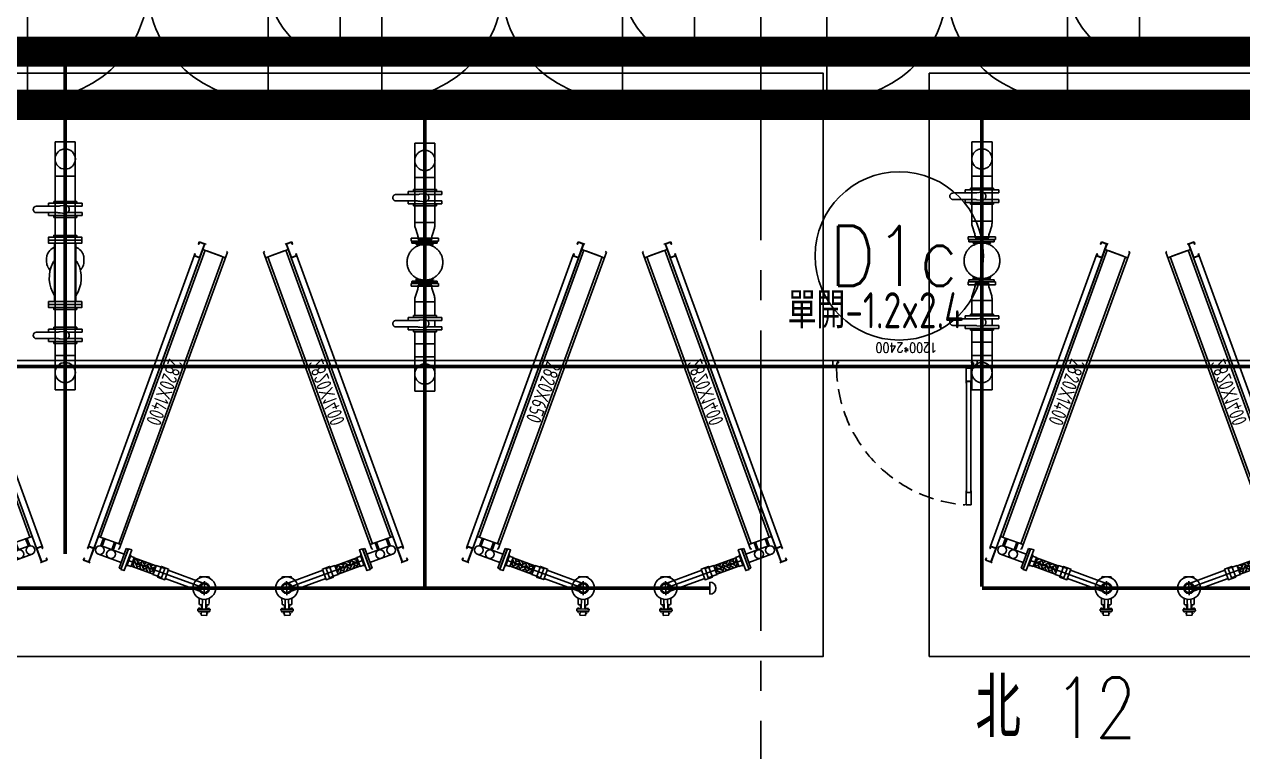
# Model space of a CAD drawing. Extents: x -18489 to 195597, y -1599 to 112111.
# Drawn here: x 13308 to 14321, y 8309 to 8915 of the extents above; entities that cross this region are included whole.
import ezdxf
from ezdxf.enums import TextEntityAlignment as Align

# ---------------------------------------------------------------- set-up
doc = ezdxf.new("R2010")
doc.units = 0
doc.header["$LTSCALE"] = 100
for name, pattern in [('188K-SM-03-F10-ARCH-PA-Y2257103$0$AP5A-SM-03-F20-ARCH-PA-Y2230801+Y2230803$0$ALL-PA-TXT-Y2221201$0$DASHED', [19.05, 12.7, -6.35]), ('188K-SM-07-F10-MECH-CR PIPE-Y2257103$0$XFM1Q20-200k$0$CENTER', [2, 1.25, -0.25, 0.25, -0.25]), ('X-S-FAB-L10$0$COL-CEN-LIN', [3.25, 2.5, -0.25, 0.25, -0.25])]:
    doc.linetypes.add(name, pattern=pattern)
for name, color, linetype in [('188K-SM-03-F10-ARCH-PA-Y2257103$0$K-0-Door-TXT', 53, 'Continuous'), ('188K-SM-03-F10-ARCH-PA-Y2257103$0$K-AREA', 53, 'Continuous'), ('188K-SM-03-F10-ARCH-PA-Y2257103$0$K-Door', 53, 'Continuous'), ('188K-SM-03-F10-ARCH-PA-Y2257103$0$K-P1S-4.2-單抗', 53, 'Continuous'), ('188K-SM-03-F10-ARCH-PA-Y2257103$0$K-TXT', 53, 'Continuous'), ('188K-SM-03-F10-ELEC-EQ-Y2257103$0$E-PANEL', 255, 'Continuous'), ('188K-SM-07-F10-MECH-CR PIPE-Y2257103$0$00_AC_CHS_12℃', 4, 'Continuous'), ('188K-SM-07-F10-MECH-CR PIPE-Y2257103$0$00_AC_CHS_20℃', 3, 'Continuous'), ('188K-SM-07-F10-MECH-CR PIPE-Y2257103$0$00_DCC', 7, 'Continuous'), ('188K-SM-07-F10-MECH-CR PIPE-Y2257103$0$00_閥站分組', 1, 'Continuous'), ('188K-SM-07-F10-MECH-CR PIPE-Y2257103$0$XFM1Q20-200k$0$U-PCW-V', 2, 'Continuous'), ('X-S-FAB-L10$0$0-DIM-TXT', 8, 'Continuous'), ('X-S-FAB-L10$0$BLOCK', 8, 'Continuous'), ('X-S-FAB-L10$0$CCL', 8, 'X-S-FAB-L10$0$COL-CEN-LIN')]:
    doc.layers.add(name, color=color, linetype=linetype)
doc.styles.add('188K-SM-03-F10-ARCH-PA-Y2257103$0$AA-TXT', font='isocp.shx', dxfattribs={"width": 0.8, "bigfont": 'chineset.shx'})
doc.styles.add('188K-SM-03-F10-ARCH-PA-Y2257103$0$AP5A-SM-03-F20-ARCH-PA-Y2230801+Y2230803$0$ALL-PA-TXT-Y2221201$0$Standard', font='txt.shx', dxfattribs={"bigfont": 'chineset.shx'})
doc.styles.add('188K-SM-03-F10-ARCH-PA-Y2257103$0$Standard', font='txt.shx', dxfattribs={"bigfont": 'chineset.shx'})
doc.styles.add('188K-SM-03-F10-ELEC-EQ-Y2257103$0$X-F-L25-E-PDP-EQ-200K$0$AA-TXT', font='isocp.shx', dxfattribs={"bigfont": 'chineset.shx'})
doc.styles.add('188K-SM-07-F10-MECH-CR PIPE-Y2257103$0$XFM1Q20-200k$0$12P7-XCM2P10$0$AA-TXT', font='simplex.shx', dxfattribs={"bigfont": 'china.shx'})
doc.styles.add('188K-SM-07-F10-MECH-CR PIPE-Y2257103$0$XFM1Q20-200k$0$aa-txt', font='isocp.shx', dxfattribs={"bigfont": 'chineset.shx'})
doc.styles.add('X-S-FAB-L10$0$CHINA', font='simplex.shx', dxfattribs={"width": 0.75, "bigfont": 'chineset.shx'})
doc.styles.add('X-S-FAB-L10$0$Standard', font='', dxfattribs={"width": 0.8})
doc.styles.add('X-S-FAB-L10$0$TG_NOTE_TEXT', font='simplex.shx', dxfattribs={"width": 0.75, "bigfont": 'chineset.shx'})
doc.styles.get('X-S-FAB-L10$0$Standard').set_extended_font_data('Microsoft JhengHei')

# ---------------------------------------------------------------- blocks, each defined once
blk = doc.blocks.new('X-S-FAB-L10$0$FAB2-L05')
at = {"layer": 'X-S-FAB-L10$0$CCL'}
blk.add_line((-12240, 11005), (-12240, 0), dxfattribs=at)
blk = doc.blocks.new('X-S-FAB-L10')
at = {"layer": 'X-S-FAB-L10$0$BLOCK'}
blk.add_blockref('X-S-FAB-L10$0$FAB2-L05', (26160, -720), dxfattribs=at)
at = {"style": 'X-S-FAB-L10$0$TG_NOTE_TEXT', "width": 0.5, "flags": 1}
for p in [(7463.301, 9020), (18268.251, 8649), (11197.77, 4800.167), (16485.801, 4800.167), (25420.27, 2635), (13360, 320.001, 0), (7463.301, -33.333)]:
    blk.add_attdef('WH', text='', height=20, dxfattribs=at).set_placement(p, align=Align.BOTTOM_LEFT)
at = {"width": 0.5}
for style, p in [('X-S-FAB-L10$0$TG_NOTE_TEXT', (7585, 9020)), ('X-S-FAB-L10$0$TG_NOTE_TEXT', (18389.95, 8649)), ('X-S-FAB-L10$0$TG_NOTE_TEXT', (11117.5, 4813.5)), ('X-S-FAB-L10$0$TG_NOTE_TEXT', (16607.5, 4813.5)), ('X-S-FAB-L10$0$TG_NOTE_TEXT', (25350, 2635)), ('X-S-FAB-L10$0$Standard', (13129.375, 325.001, 0)), ('X-S-FAB-L10$0$TG_NOTE_TEXT', (7585, -20))]:
    blk.add_attdef('DESC', text='', height=10, dxfattribs=dict(at, style=style)).set_placement(p, align=Align.BOTTOM_LEFT)
for tag, style, p in [('TYPE', 'X-S-FAB-L10$0$TG_NOTE_TEXT', (7619.286, 9020)), ('NO', 'X-S-FAB-L10$0$TG_NOTE_TEXT', (7650.095, 9020)), ('TYPE', 'X-S-FAB-L10$0$TG_NOTE_TEXT', (18424.236, 8649)), ('NO', 'X-S-FAB-L10$0$TG_NOTE_TEXT', (18455.045, 8649)), ('NO', 'X-S-FAB-L10$0$TG_NOTE_TEXT', (11088.595, 4813.5)), ('TYPE', 'X-S-FAB-L10$0$TG_NOTE_TEXT', (11151.786, 4813.5)), ('TYPE', 'X-S-FAB-L10$0$TG_NOTE_TEXT', (16641.786, 4813.5)), ('NO', 'X-S-FAB-L10$0$TG_NOTE_TEXT', (16672.595, 4813.5)), ('NO', 'X-S-FAB-L10$0$TG_NOTE_TEXT', (25313, 2635)), ('TYPE', 'X-S-FAB-L10$0$TG_NOTE_TEXT', (25350, 2635)), ('NO', 'X-S-FAB-L10$0$Standard', (13100, 320.001, 0)), ('TYPE', 'X-S-FAB-L10$0$Standard', (13129.375, 320.001, 0)), ('TYPE', 'X-S-FAB-L10$0$TG_NOTE_TEXT', (7619.286, -20)), ('NO', 'X-S-FAB-L10$0$TG_NOTE_TEXT', (7650.095, -20))]:
    blk.add_attdef(tag, text='', height=10, dxfattribs=dict(at, style=style)).set_placement(p, align=Align.BOTTOM_RIGHT)
for rotation, style, p in [(180, 'X-S-FAB-L10$0$Standard', (317.625, 7480)), (180, 'X-S-FAB-L10$0$Standard', (1217.625, 7480)), (90, 'X-S-FAB-L10$0$TG_NOTE_TEXT', (24310, 3647.5)), (270, 'X-S-FAB-L10$0$TG_NOTE_TEXT', (17080, 1605))]:
    blk.add_attdef('DESC', text='', height=10, rotation=rotation, dxfattribs=dict(at, style=style)).set_placement(p, align=Align.BOTTOM_LEFT)
for tag, rotation, style, p in [('TYPE', 180, 'X-S-FAB-L10$0$Standard', (317.625, 7480)), ('NO', 180, 'X-S-FAB-L10$0$Standard', (347, 7480)), ('TYPE', 180, 'X-S-FAB-L10$0$Standard', (1217.625, 7480)), ('NO', 180, 'X-S-FAB-L10$0$Standard', (1247, 7480)), ('TYPE', 90, 'X-S-FAB-L10$0$TG_NOTE_TEXT', (24310, 3647.5)), ('NO', 90, 'X-S-FAB-L10$0$TG_NOTE_TEXT', (24310, 3610.5)), ('TYPE', 270, 'X-S-FAB-L10$0$TG_NOTE_TEXT', (17080, 1605)), ('NO', 270, 'X-S-FAB-L10$0$TG_NOTE_TEXT', (17080, 1573))]:
    blk.add_attdef(tag, text='', height=10, rotation=rotation, dxfattribs=dict(at, style=style)).set_placement(p, align=Align.BOTTOM_RIGHT)
at = {"style": 'X-S-FAB-L10$0$TG_NOTE_TEXT', "width": 0.5, "flags": 1}
for rotation, p in [(180, (43, 7480)), (180, (943, 7480)), (90, (24310, 3717.77)), (270, (17080, 1711.699))]:
    blk.add_attdef('WH', text='', height=20, rotation=rotation, dxfattribs=at).set_placement(p, align=Align.BOTTOM_LEFT)
at = {"layer": 'X-S-FAB-L10$0$0-DIM-TXT', "style": 'X-S-FAB-L10$0$CHINA', "width": 0.75}
for p in [(667.414, 7855.1, -2689.4), (22627.353, 6728.814), (25644.722, 6728.814), (24778.787, 5569.051), (1118.252, 4980), (417.801, 4594.623), (23874.84, 4355), (22927.43, 4330.122), (23749.869, 3901.367), (417.801, 3765.236), (1118.252, 3730), (417.801, 3115.79), (536.882, 2227.832), (16908.994, 1782.652), (888.445, 880.466), (16977.43, 750), (18878.841, 750), (25641.221, 553.233), (21364.03, 526.894)]:
    blk.add_attdef('HIG', text='', height=80, dxfattribs=at).set_placement(p, align=Align.MIDDLE_LEFT)
blk = doc.blocks.new('188K-SM-03-F10-ELEC-EQ-Y2257103$0$E-SWB')
at = {"color": 140}
for p, q in [((60, 90), (60, 180)), ((260, 90), (260, 180)), ((0, 90), (0, 150)), ((60, 85), (0, 85)), ((260, 85), (60, 85))]:
    blk.add_line(p, q, dxfattribs=at)
for points in [[(60, 90), (0, 90), (0, 0), (60, 0)], [(260, 90), (60, 90), (60, 0), (260, 0)]]:
    blk.add_lwpolyline(points, close=True, dxfattribs=at)
for centre, radius, start, end in [((66.7, 86.9), 93.4, 1.9321, 94.0935), ((253.3, 86.9), 93.4, 85.9065, 178.0679), ((-9.6, 80.4), 70.3, 7.8575, 82.1425)]:
    blk.add_arc(centre, radius, start, end, dxfattribs=at)
at = {"color": 140, "style": '188K-SM-03-F10-ELEC-EQ-Y2257103$0$X-F-L25-E-PDP-EQ-200K$0$AA-TXT', "width": 0.8}
blk.add_text('SWB', height=25, dxfattribs=at).set_placement((157.4, 45.4), align=Align.MIDDLE_CENTER)
blk = doc.blocks.new('188K-SM-03-F10-ELEC-EQ-Y2257103')
at = {"layer": '188K-SM-03-F10-ELEC-EQ-Y2257103$0$E-PANEL', "rotation": 180}
for p in [(13570.3, 9033), (13865, 9033), (14235, 9033)]:
    blk.add_blockref('188K-SM-03-F10-ELEC-EQ-Y2257103$0$E-SWB', p, dxfattribs=at)
blk = doc.blocks.new('188K-SM-07-F10-MECH-CR PIPE-Y2257103$0$XFM1P20-200k$0$005')
at = {"layer": '188K-SM-07-F10-MECH-CR PIPE-Y2257103$0$00_DCC'}
h = blk.add_hatch(dxfattribs=at)
h.set_pattern_fill('AR-HBONE', color=60, scale=0.430893, angle=360, style=0)
h.set_pattern_definition([(135, (-2258.2576, -4619.8331), (-8e-16, 2.4374981), [5.1707143, -1.7235714]), (45, (-2259.4764, -4618.6144), (-8e-16, 2.4374981), [5.1707143, -1.7235714])])
h.paths.add_polyline_path([(21.88125, -3.01625), (21.88125, 3.01625), (5.88125, 3.01625), (5.88125, -3.01625)])
edge = h.paths.add_edge_path(flags=17)
edge.add_line((21.88125, 3.01625), (21.88125, -3.01625))
at = {"layer": '188K-SM-07-F10-MECH-CR PIPE-Y2257103$0$00_DCC', "color": 60}
for p, q in [((5.88125, 3.31625), (3, 3.31625)), ((5.88125, 3.31625), (5.88125, -3.31625)), ((21.88125, 3.01625), (5.88125, 3.01625)), ((5.88125, 3.01625), (5.88125, -3.01625)), ((21.88125, 3.31625), (24.7625, 3.31625)), ((21.88125, 3.31625), (21.88125, -3.31625)), ((21.88125, 3.01625), (21.88125, -3.01625)), ((21.88125, -3.01625), (21.88125, 3.01625)), ((28.2625, 3.31625), (24.7625, 3.31625)), ((28.2625, 3.31625), (28.2625, -3.31625)), ((5.88125, -3.31625), (3, -3.31625)), ((21.88125, -3.01625), (5.88125, -3.01625)), ((21.88125, -3.31625), (28.2625, -3.31625)), ((28.2625, -3.31625), (25.38125, -3.31625))]:
    blk.add_line(p, q, dxfattribs=at)
for points in [[(0, -7.6), (0, 7.6), (2.38125, 7.6), (2.38125, -7.6), (0, -7.6)], [(2.38125, 3.8975), (3, 3.8975), (3, -3.8975), (2.38125, -3.8975)]]:
    blk.add_lwpolyline(points, dxfattribs=at)
blk = doc.blocks.new('188K-SM-07-F10-MECH-CR PIPE-Y2257103$0$DCC_配管')
at = {"layer": '188K-SM-07-F10-MECH-CR PIPE-Y2257103$0$00_DCC', "color": 60}
for p, q in [((-64.6, 32.3, 0), (-64.6, 32.3, 0)), ((-63.2, 32.5, 0), (-58.3, 28.6, 0)), ((-71.2, 26.7, 0), (-62.1, 19.5, 0)), ((-63, 27.7, 0), (-70.3, 18.5, 0)), ((-66.7, 23.1, 0), (-3.2, 1.1)), ((-34, 15.7), (-65.5, 26.6, 0)), ((-58.2, 27.2, 0), (-58.2, 27.2, 0)), ((-82.4, 11.2, 0), (-81.4, 12.6, 0)), ((-74.5, 5, 0), (-82.4, 11.2, 0)), ((-82.4, 10.5, 0), (-82.1, 10.8, 0)), ((-81.7, 9.8, 0), (-82.3, 10.3, 0)), ((-82.1, 10.3, 0), (-81.9, 10.7, 0)), ((-81.7, 10, 0), (-81.4, 10.3, 0)), ((-81.5, 9.8, 0), (-81.2, 10.1, 0)), ((-81.4, 12.6, 0), (-73.5, 6.3, 0)), ((-80.7, 12.7, 0), (-80.9, 12.4, 0)), ((-80.4, 12.5, 0), (-80.7, 12.2, 0)), ((-79.8, 12.1, 0), (-80.5, 12.7, 0)), ((-80, 12.1, 0), (-80.2, 11.8, 0)), ((-79.8, 12, 0), (-80, 11.7, 0)), ((-77, 13.5, 0), (-79.1, 10.8, 0)), ((-73.6, 16.7, 0), (-78, 11.1, 0)), ((-77.8, 15.6, 0), (-75.1, 19, 0)), ((-77.7, 14.1, 0), (-77.2, 13.8, 0)), ((-73.6, 10.8, 0), (-75.7, 8.2, 0)), ((-71.3, 14.9, 0), (-75.6, 9.3, 0)), ((-72.8, 10.3, 0), (-73.3, 10.7, 0)), ((-71.4, 10.5, 0), (-68.7, 13.9, 0)), ((-36.4, 8.8), (-67.7, 19.6, 0)), ((-80.7, 9.1, 0), (-82.5, 6.8, 0)), ((-78.8, 3.9, 0), (-82.5, 6.8, 0)), ((-82.2, 8.1, 0), (-81.9, 8.5, 0)), ((-81.8, 7.8, 0), (-82.2, 8.1, 0)), ((-81.5, 8.2, 0), (-81.9, 8.5, 0)), ((-77, 6.2, 0), (-80.7, 9.1, 0)), ((-79.4, 8.8, 0), (-79.7, 8.3, 0)), ((-77, 6.2, 0), (-78.8, 3.9, 0)), ((-78.1, 4.8, 0), (-77.6, 4.5, 0)), ((-77.6, 7.4, 0), (-78, 7, 0)), ((-77.8, 5.2, 0), (-77.3, 4.9, 0)), ((-77.6, 4.5, 0), (-77.3, 4.9, 0)), ((-76.1, 5.6, 0), (-75.9, 5.9, 0)), ((-76.1, 5.4, 0), (-75.4, 4.9, 0)), ((-75.9, 5.4, 0), (-75.7, 5.7, 0)), ((-75.5, 5.1, 0), (-75.2, 5.4, 0)), ((-75.3, 4.9, 0), (-75, 5.2, 0)), ((-74.4, 7.8, 0), (-74.7, 7.4, 0)), ((-74.2, 7.6, 0), (-74.5, 7.3, 0)), ((-74.5, 5, 0), (-73.5, 6.3, 0)), ((-74.2, 7.8, 0), (-73.6, 7.2, 0)), ((-73.8, 7.2, 0), (-74, 6.9, 0)), ((-73.5, 7.1, 0), (-73.8, 6.7, 0)), ((1.2, 3.4), (-1.2, -3.4))]:
    blk.add_line(p, q, dxfattribs=at)
at = {"layer": '188K-SM-07-F10-MECH-CR PIPE-Y2257103$0$00_DCC', "color": 60, "elevation": 0}
for points in [[(-27.6, 14.6), (-33.6, 16.7), (-36.7, 7.8), (-30.7, 5.7)], [(-28.3, 14.8), (-27.6, 14.6), (-30.7, 5.7), (-31.4, 5.9)]]:
    blk.add_lwpolyline(points, dxfattribs=at)
at = {"layer": '188K-SM-07-F10-MECH-CR PIPE-Y2257103$0$00_DCC', "color": 60}
for centre, radius in [((-66.6, 23.1, 0), 9.44), ((-66.6, 23.1, 0), 4.44), ((-66.7, 23.1, 0), 3.65)]:
    blk.add_circle(centre, radius, dxfattribs=at)
for centre, radius, start, end in [((-63.8, 31.7, 0), 1, 51.7097, 141.7097), ((-65.3, 24.9, 0), 2.22, 232.789, 50.6303), ((-58.9, 27.9, 0), 1, 321.7097, 51.7097), ((-82.2, 10.4, 0), 0.143, 154.39, 309.0293), ((-82.2, 10.9, 0), 0.143, 334.39, 51.7097), ((-82, 10.7, 0), 0.143, 334.39, 129.0293), ((-81.7, 10.4, 0), 0.406, 188.1068, 275.3125), ((-81.8, 10.3, 0), 0.406, 8.1068, 95.3125), ((-81.4, 10.2, 0), 0.143, 334.39, 129.0293), ((-81.1, 10, 0), 0.143, 51.7097, 129.0293), ((-81, 12.5, 0), 0.143, 231.7097, 309.0293), ((-80.8, 12.3, 0), 0.143, 154.39, 309.0293), ((-80.6, 12.6, 0), 0.143, 334.39, 129.0293), ((-80.3, 12.2, 0), 0.406, 188.1068, 275.3125), ((-80.4, 12.1, 0), 0.406, 8.1068, 95.3125), ((-80.1, 11.8, 0), 0.143, 154.39, 309.0293), ((-79.9, 12, 0), 0.143, 334.39, 129.0293), ((-79.9, 11.6, 0), 0.143, 154.39, 231.7097), ((-78.8, 11.8, 0), 1, 231.7097, 321.7097), ((-77.1, 14.9, 0), 1, 141.7097, 231.7097), ((-77.8, 13, 0), 1, 321.7097, 51.7097), ((-73.9, 9.9, 0), 1, 51.7097, 141.7097), ((-72.2, 11.1, 0), 1, 231.7097, 321.7097), ((-81.6, 9.9, 0), 0.143, 154.39, 309.0293), ((-76, 5.5, 0), 0.143, 154.39, 309.0293), ((-76, 6, 0), 0.143, 334.39, 51.7097), ((-75.8, 5.8, 0), 0.143, 334.39, 129.0293), ((-75.5, 5.5, 0), 0.406, 188.1068, 275.3125), ((-74.8, 8.7, 0), 1, 141.7097, 231.7097), ((-75.6, 5.3, 0), 0.406, 8.1068, 95.3125), ((-75.3, 5, 0), 0.143, 154.39, 309.0293), ((-75.1, 5.3, 0), 0.143, 334.39, 129.0293), ((-74.9, 5.1, 0), 0.143, 51.7097, 129.0293), ((-74.8, 7.5, 0), 0.143, 231.7097, 309.0293), ((-74.6, 7.4, 0), 0.143, 154.39, 309.0293), ((-74.1, 7.3, 0), 0.406, 188.1068, 275.3125), ((-74.3, 7.6, 0), 0.143, 334.39, 129.0293), ((-74.2, 7.2, 0), 0.406, 8.1068, 95.3125), ((-73.9, 6.9, 0), 0.143, 154.39, 309.0293), ((-73.7, 7.1, 0), 0.143, 334.39, 129.0293), ((-73.7, 6.7, 0), 0.143, 154.39, 231.7097)]:
    blk.add_arc(centre, radius, start, end, dxfattribs=at)
at = {"layer": '188K-SM-07-F10-MECH-CR PIPE-Y2257103$0$00_DCC', "color": 60, "xscale": 1.210111893907765, "yscale": 1.210111893907765, "zscale": 1.210111893907765, "rotation": 160.8548292855056}
blk.add_blockref('188K-SM-07-F10-MECH-CR PIPE-Y2257103$0$XFM1P20-200k$0$005', (0, 0), dxfattribs=at)
blk = doc.blocks.new('188K-SM-07-F10-MECH-CR PIPE-Y2257103$0$DCC-2_2.82x1.4')
at = {"layer": '188K-SM-07-F10-MECH-CR PIPE-Y2257103$0$00_DCC', "color": 4}
for p, q in [((278, 32.1), (260.5, 32.1)), ((260.5, 30.3), (260.5, 32.1)), ((278, 30.3), (278, 32.1)), ((0, 25), (263, 25.1)), ((0, 24), (0, 25)), ((5, 25), (5, 5)), ((5, 25), (5, 5)), ((5, 23), (259, 23.1)), ((5, 8.6), (5, 21.4)), ((259, 25.1), (259, 5.1)), ((265.6, 20.6), (259, 20.6)), ((278, 30.3), (260.5, 30.3)), ((263, 25.1), (263, 24.1)), ((265.6, 10.2), (265.6, 30.3)), ((272.9, 10.2), (272.9, 30.3)), ((265.6, 19.4), (259, 19.4)), ((265.6, 10.8), (259, 10.8)), ((0, 6), (0, 5)), ((5, 7), (259, 7.1)), ((265.6, 9.6), (259, 9.6))]:
    blk.add_line(p, q, dxfattribs=at)
at = {"layer": '188K-SM-07-F10-MECH-CR PIPE-Y2257103$0$00_DCC', "color": 24}
for p, q in [((0, 5), (282, 5.1)), ((282, 5.1), (282, 6.1))]:
    blk.add_line(p, q, dxfattribs=at)
at = {"layer": '188K-SM-07-F10-MECH-CR PIPE-Y2257103$0$00_DCC'}
for p, q in [((0, 0), (0, 5)), ((0, 5), (12.5, 5)), ((2, 0), (0, 0)), ((12.2, 4.7), (0.3, 4.7)), ((0.3, 4.7), (0.3, 0.3)), ((0.3, 0.3), (2, 0.3)), ((2, 0.3), (2, 0)), ((10.5, 0), (10.5, 0.3)), ((10.5, 0.3), (12.2, 0.3)), ((12.5, 0), (10.5, 0)), ((12.2, 0.3), (12.2, 4.7)), ((12.5, 5), (12.5, 0)), ((12.5, 0), (12.5, 5)), ((269.5, 5.1), (269.5, 0.1)), ((269.5, 0.1), (269.5, 5.1)), ((269.5, 5.1), (282, 5.1)), ((271.5, 0.1), (269.5, 0.1)), ((281.7, 4.8), (269.8, 4.8)), ((269.8, 4.8), (269.8, 0.4)), ((269.8, 0.4), (271.5, 0.4)), ((271.5, 0.4), (271.5, 0.1)), ((280, 0.1), (280, 0.4)), ((280, 0.4), (281.7, 0.4)), ((282, 0.1), (280, 0.1)), ((281.7, 0.4), (281.7, 4.8)), ((282, 5.1), (282, 0.1))]:
    blk.add_line(p, q, dxfattribs=at)
at = {"layer": '188K-SM-07-F10-MECH-CR PIPE-Y2257103$0$00_DCC', "color": 3}
for p, q in [((12.5, 5), (269.5, 5.1)), ((269.5, 0.1), (12.5, 0))]:
    blk.add_line(p, q, dxfattribs=at)
at = {"layer": '188K-SM-07-F10-MECH-CR PIPE-Y2257103$0$00_DCC'}
blk.add_lwpolyline([(2, -0.2), (2, 0)], dxfattribs=at)
at = {"layer": '188K-SM-07-F10-MECH-CR PIPE-Y2257103$0$00_DCC', "color": 4}
for centre in [(269.3, 20), (269.3, 10.2)]:
    blk.add_circle(centre, 3.65, dxfattribs=at)
at = {"layer": '188K-SM-07-F10-MECH-CR PIPE-Y2257103$0$00_DCC', "xscale": -1, "rotation": 70.85482928510031}
blk.add_blockref('188K-SM-07-F10-MECH-CR PIPE-Y2257103$0$DCC_配管', (269.3, 32.1), dxfattribs=at)
at = {"layer": '188K-SM-07-F10-MECH-CR PIPE-Y2257103$0$00_DCC', "color": 4, "style": '188K-SM-07-F10-MECH-CR PIPE-Y2257103$0$XFM1Q20-200k$0$aa-txt', "width": 0.8}
blk.add_text('2820X1400', height=12.5, rotation=360, dxfattribs=at).set_placement((127.6, 15.8), align=Align.MIDDLE)
blk = doc.blocks.new('188K-SM-07-F10-MECH-CR PIPE-Y2257103$0$DCC-3_2.82x0.65')
at = {"layer": '188K-SM-07-F10-MECH-CR PIPE-Y2257103$0$00_DCC'}
for p, q in [((-0.7, -1.9), (0, 0)), ((0, 0), (4.7, -1.7)), ((-4.3, -11.7), (-3.6, -9.9)), ((-3.3, -10), (-3.9, -11.6)), ((-3.6, -9.9), (-3.3, -10)), ((-0.4, -2), (-0.7, -1.9)), ((0.2, -0.4), (-0.4, -2)), ((4.3, -1.9), (0.2, -0.4)), ((0.2, -13), (4.3, -1.9)), ((4.7, -1.7), (0.4, -13.5)), ((0.4, -13.5), (-4.3, -11.7)), ((-4.3, -11.7), (0.4, -13.4)), ((-3.9, -11.6), (0.2, -13)), ((-92.9, -255.1), (-92.2, -253.2)), ((-87.5, -255), (-92.2, -253.2)), ((-92.2, -253.2), (-87.5, -255)), ((-96.4, -265), (-95.8, -263.1)), ((-95.5, -263.2), (-96, -264.8)), ((-95.8, -263.1), (-95.5, -263.2)), ((-92.6, -255.2), (-92.9, -255.1)), ((-92, -253.7), (-92.6, -255.2)), ((-87.9, -255.2), (-92, -253.7)), ((-91.9, -266.3), (-87.9, -255.2)), ((-87.5, -255), (-91.7, -266.7)), ((-91.7, -266.7), (-96.4, -265)), ((-96, -264.8), (-91.9, -266.3))]:
    blk.add_line(p, q, dxfattribs=at)
at = {"layer": '188K-SM-07-F10-MECH-CR PIPE-Y2257103$0$00_DCC', "color": 24}
for p, q in [((4.7, -1.7), (-91.7, -266.7)), ((-91.7, -266.7), (-90.8, -267))]:
    blk.add_line(p, q, dxfattribs=at)
at = {"layer": '188K-SM-07-F10-MECH-CR PIPE-Y2257103$0$00_DCC', "color": 40}
for p, q in [((4.9, -7.1), (-82, -245.8)), ((23.5, -8.6), (-66.4, -255.7)), ((21.8, -13.3), (3, -6.4)), ((21.8, -13.3), (3, -6.4)), ((5.6, -2.1), (4.7, -1.7)), ((6.4, -7.6), (18.4, -12)), ((22.6, -8.2), (23.5, -8.6)), ((19.9, -12.6), (-67, -251.3)), ((-65.1, -251.9), (-83.9, -245.1)), ((-81.9, -252.9), (-79.6, -246.6)), ((-81.4, -253.1), (-62.5, -260)), ((-80.8, -253.3), (-78.5, -247)), ((-72.7, -256.2), (-70.4, -250)), ((-71.6, -256.7), (-69.3, -250.4)), ((-83.9, -259.9), (-65, -266.8)), ((-66.4, -255.7), (-67.4, -255.4)), ((-66.7, -271.6), (-60.7, -255.2)), ((-65, -272.2), (-59, -255.8)), ((-60.7, -255.2), (-59, -255.8)), ((-66.7, -271.6), (-65, -272.2))]:
    blk.add_line(p, q, dxfattribs=at)
at = {"layer": '188K-SM-07-F10-MECH-CR PIPE-Y2257103$0$00_DCC', "color": 3}
for p, q in [((-92.2, -253.2), (-4.3, -11.7)), ((0.4, -13.4), (-87.5, -255))]:
    blk.add_line(p, q, dxfattribs=at)
at = {"layer": '188K-SM-07-F10-MECH-CR PIPE-Y2257103$0$00_DCC'}
blk.add_lwpolyline([(-0.8, -1.8), (-0.7, -1.9)], dxfattribs=at)
at = {"layer": '188K-SM-07-F10-MECH-CR PIPE-Y2257103$0$00_DCC', "color": 40}
for centre in [(-82.6, -256.5), (-73.4, -259.9)]:
    blk.add_circle(centre, 3.65, dxfattribs=at)
at = {"layer": '188K-SM-07-F10-MECH-CR PIPE-Y2257103$0$00_DCC', "xscale": -1, "rotation": 320.8337698537623}
blk.add_blockref('188K-SM-07-F10-MECH-CR PIPE-Y2257103$0$DCC_配管', (-62, -264), dxfattribs=at)
at = {"layer": '188K-SM-07-F10-MECH-CR PIPE-Y2257103$0$00_DCC', "color": 40, "style": '188K-SM-07-F10-MECH-CR PIPE-Y2257103$0$XFM1Q20-200k$0$aa-txt', "width": 0.8}
blk.add_text('2820X650', height=12.5, rotation=249.9789, dxfattribs=at).set_placement((-28.8, -125.3), align=Align.MIDDLE)
blk = doc.blocks.new('188K-SM-07-F10-MECH-CR PIPE-Y2257103$0$XFM1Q20-200k$0$BV-150V-T1')
at = {"color": 0, "linetype": 'ByBlock'}
for p, q in [((-2.7, 14), (-5.2, 14)), ((-5.2, -14), (-5.2, 14)), ((2.7, 14), (5.2, 14)), ((5.2, 14), (5.2, -14)), ((-5.2, 9.6), (-6.7, 9.6)), ((-6.7, -9.6), (-6.7, 9.6)), ((5.2, 9.6), (6.7, 9.6)), ((6.7, 9.6), (6.7, -9.6)), ((-5.2, -9.6), (-6.7, -9.6)), ((2.7, -8.4), (-2.7, -8.4)), ((5.2, -9.6), (6.7, -9.6)), ((-2.7, -14), (-5.2, -14)), ((2.7, -14), (5.2, -14))]:
    blk.add_line(p, q, dxfattribs=at)
blk.add_lwpolyline([(-2.7, 7.5), (-2.7, 24, -1), (2.7, 24), (2.7, 7.7, 0.028765), (2.9, 4.2), (3.3, 0.3, -1.044614), (-3.3, 0), (-2.9, 4.1, 0.028765)], format="xyb", close=True, dxfattribs=at)
for points in [[(-2.7, 14), (-2.7, 6.1)], [(2.7, 14), (2.7, 6.3)], [(-2.7, -2), (-2.7, -14)], [(2.7, -2), (2.7, -14)]]:
    blk.add_lwpolyline(points, dxfattribs=at)
blk = doc.blocks.new('188K-SM-07-F10-MECH-CR PIPE-Y2257103$0$XFM1Q20-200k$0$YS-06-B')
at = {"layer": '188K-SM-07-F10-MECH-CR PIPE-Y2257103$0$XFM1Q20-200k$0$U-PCW-V', "color": 0}
for p, q in [((55, 8.9), (6.9, 8.9)), ((55, -8.9), (6.9, -8.9))]:
    blk.add_line(p, q, dxfattribs=at)
for points in [[(4, -13.8), (1.4, -13.8), (1.4, 13.8), (4, 13.8), (4, -13.8)], [(4, -13.8), (6.5, -13.8), (6.5, 13.8), (4, 13.8), (4, -13.8)], [(57.5, -13.8), (55, -13.8), (55, 13.8), (57.5, 13.8), (57.5, -13.8)], [(57.5, -13.8), (60, -13.8), (60, 13.8), (57.5, 13.8), (57.5, -13.8)], [(1.4, -9.6), (0, -9.6), (0, 9.6), (1.4, 9.6)], [(60, -9.6), (61.5, -9.6), (61.5, 9.6), (60, 9.6)]]:
    blk.add_lwpolyline(points, dxfattribs=at)
for points in [[(18.6, 15.5, 0.133256), (14.6, 14.4, 0.106756), (10.9, 10.9, 0.036777), (9.6, 8.9, 0.036777)], [(28.8, 12.5, 0.064337), (26.3, 14.4, 0.133256), (22.3, 15.5)], [(9.6, -8.9, 0.036777), (10.9, -10.9, 0.106756), (14.6, -14.4, 0.133256), (18.6, -15.5)], [(22.3, -15.5, 0.133256), (26.3, -14.4, 0.064337), (28.8, -12.5, 0.064337)]]:
    blk.add_lwpolyline(points, format="xyb", dxfattribs=at)
for centre, radius, start, end in [((20.5, 4.3), 11.3, 80.5245, 99.4755), ((29, 0), 12.1, 121.7693, 132.5173), ((35.2, -14.3), 27.6, 57.3698, 116.9234), ((29, 0), 12.1, 227.4827, 238.2307), ((35.2, 14.3), 27.6, 243.0766, 302.6302), ((20.5, -4.3), 11.3, 260.5245, 279.4755)]:
    blk.add_arc(centre, radius, start, end, dxfattribs=at)
blk = doc.blocks.new('188K-SM-07-F10-MECH-CR PIPE-Y2257103$0$DCC-閥站(入)')
at = {"layer": '188K-SM-07-F10-MECH-CR PIPE-Y2257103$0$00_DCC', "color": 4}
for p, q in [((-8.4, 206.3, 0), (-8.4, 0, 0)), ((-8.4, 206.3), (8.4, 206.3)), ((8.4, 206.3, 0), (8.4, 0, 0)), ((-8.4, 177.7), (8.4, 177.7)), ((8.4, 112, 0), (8.4, 140.6, 0)), ((-8.4, 28.6), (8.4, 28.6)), ((-8.4, 0), (8.4, 0))]:
    blk.add_line(p, q, dxfattribs=at)
at = {"layer": '188K-SM-07-F10-MECH-CR PIPE-Y2257103$0$00_DCC', "color": 4, "linetype": '188K-SM-07-F10-MECH-CR PIPE-Y2257103$0$XFM1Q20-200k$0$CENTER'}
blk.add_line((0, 0, 0), (0, 206.3, 0), dxfattribs=at)
at = {"layer": '188K-SM-07-F10-MECH-CR PIPE-Y2257103$0$00_DCC', "color": 4}
for centre in [(0, 192), (0, 14.3)]:
    blk.add_circle(centre, 8.41, dxfattribs=at)
at = {"layer": '188K-SM-07-F10-MECH-CR PIPE-Y2257103$0$00_DCC', "color": 4, "rotation": 90}
for name, p in [('188K-SM-07-F10-MECH-CR PIPE-Y2257103$0$XFM1Q20-200k$0$BV-150V-T1', (0, 161)), ('188K-SM-07-F10-MECH-CR PIPE-Y2257103$0$XFM1Q20-200k$0$YS-06-B', (0, 77.9)), ('188K-SM-07-F10-MECH-CR PIPE-Y2257103$0$XFM1Q20-200k$0$BV-150V-T1', (0, 56.2))]:
    blk.add_blockref(name, p, dxfattribs=at)
blk = doc.blocks.new('188K-SM-07-F10-MECH-CR PIPE-Y2257103$0$XFM1Q20-200k$0$R6-4')
at = {"layer": '188K-SM-07-F10-MECH-CR PIPE-Y2257103$0$00_DCC', "color": 60}
for p, q in [((-5.7, 0), (5.7, 0)), ((-5.7, 0), (-5.7, -1)), ((-6.2, -4.1), (-7.9, -9.3)), ((5.7, 0), (5.7, -1)), ((6.2, -4.1), (7.9, -9.3)), ((-8.4, -14), (-8.4, -12.4)), ((8.4, -14), (-8.4, -14)), ((8.4, -14), (8.4, -12.4))]:
    blk.add_line(p, q, dxfattribs=at)
for centre, start, end in [((1.6, -12.4), 161.7321, 180), ((-15.7, -1), 341.7321, 0), ((15.7, -1), 180, 198.2679), ((-1.6, -12.4), 0, 18.2679)]:
    blk.add_arc(centre, 10, start, end, dxfattribs=at)
blk = doc.blocks.new('188K-SM-07-F10-MECH-CR PIPE-Y2257103$0$DCC-閥站(出)')
at = {"layer": '188K-SM-07-F10-MECH-CR PIPE-Y2257103$0$00_DCC', "color": 60, "linetype": '188K-SM-07-F10-MECH-CR PIPE-Y2257103$0$XFM1Q20-200k$0$CENTER'}
for p, q in [((-8.4, 206.3, 0), (-8.4, 140.2, 0)), ((-8.4, 206.3, 0), (8.4, 206.3, 0)), ((0, 0), (0, 206.3, 0)), ((8.4, 206.3, 0), (8.4, 140.2, 0)), ((-8.4, 177.7, 0), (8.4, 177.7, 0)), ((-10.8, 124.7, 0), (-0.3, 124.7, 0)), ((-10.8, 124.7, 0), (-10.8, 123.2, 0)), ((-10.8, 123.2, 0), (-0.3, 123.2, 0)), ((-10.7, 123.1, 0), (-10.8, 123.2, 0)), ((-0.3, 123.1, 0), (-10.7, 123.1, 0)), ((-7.8, 124.9, 0), (-0.3, 124.9, 0)), ((-7.8, 124.7, 0), (-7.8, 124.9, 0)), ((-7.3, 122.1, 0), (-7.3, 122.9, 0)), ((-6.7, 121.9, 0), (-0.3, 121.9, 0)), ((7.3, 124.9, 0), (-0.3, 124.9, 0)), ((10.2, 124.7, 0), (-0.3, 124.7, 0)), ((10.2, 123.2, 0), (-0.3, 123.2, 0)), ((-0.3, 123.1, 0), (10.1, 123.1, 0)), ((6.7, 121.9, 0), (-0.3, 121.9, 0)), ((6.7, 121.9, 0), (6.7, 122.9, 0)), ((7.3, 124.7, 0), (7.3, 124.9, 0)), ((10.1, 123.1, 0), (10.2, 123.2, 0)), ((10.2, 124.7, 0), (10.2, 123.2, 0)), ((-10.7, 91.5, 0), (-10.8, 91.4, 0)), ((-10.8, 91.4, 0), (-0.3, 91.4, 0)), ((-10.8, 89.9, 0), (-10.8, 91.4, 0)), ((-0.3, 91.5, 0), (-10.7, 91.5, 0)), ((-7.3, 93, 0), (-7.3, 91.7, 0)), ((6.7, 92.5, 0), (-7.3, 92.5, 0)), ((-0.3, 91.5, 0), (10.1, 91.5, 0)), ((10.2, 91.4, 0), (-0.3, 91.4, 0)), ((6.7, 92.5, 0), (6.7, 91.7, 0)), ((10.1, 91.5, 0), (10.2, 91.4, 0)), ((10.2, 89.9, 0), (10.2, 91.4, 0)), ((-10.8, 89.9, 0), (-0.3, 89.9, 0)), ((-7.8, 89.9, 0), (-7.8, 89.7, 0)), ((-7.8, 89.7, 0), (-0.3, 89.7, 0)), ((10.2, 89.9, 0), (-0.3, 89.9, 0)), ((7.3, 89.7, 0), (-0.3, 89.7, 0)), ((7.3, 89.9, 0), (7.3, 89.7, 0)), ((-8.4, 62.6, 0), (-8.4, 74, 0)), ((8.4, 62.6, 0), (8.4, 74, 0)), ((-8.4, 49.5, 0), (-8.4, 0, 0)), ((8.4, 49.5, 0), (8.4, 0, 0)), ((8.4, 39.5, 0), (-8.4, 39.5, 0)), ((-8.4, 28.6, 0), (8.4, 28.6, 0)), ((-8.4, 0, 0), (8.4, 0, 0))]:
    blk.add_line(p, q, dxfattribs=at)
at = {"layer": '188K-SM-07-F10-MECH-CR PIPE-Y2257103$0$00_DCC', "color": 60, "linetype": '188K-SM-07-F10-MECH-CR PIPE-Y2257103$0$XFM1Q20-200k$0$CENTER', "elevation": 0}
for points in [[(-11.4, 124.9), (11.4, 124.9), (11.4, 127.3), (-11.4, 127.3)], [(-11.4, 89.7), (11.4, 89.7), (11.4, 87.3), (-11.4, 87.3)]]:
    blk.add_lwpolyline(points, close=True, dxfattribs=at)
at = {"layer": '188K-SM-07-F10-MECH-CR PIPE-Y2257103$0$00_DCC', "color": 60, "linetype": '188K-SM-07-F10-MECH-CR PIPE-Y2257103$0$XFM1Q20-200k$0$CENTER'}
for centre, radius in [((0, 192, 0), 8.41), ((0, 107.3, 0), 14.9), ((0, 14.3, 0), 8.41)]:
    blk.add_circle(centre, radius, dxfattribs=at)
for centre, radius, start, end in [((-7.5, 122.9, 0), 0.2, 0, 90), ((-7.4, 120.6, 0), 1.5, 45, 85.3609), ((-7.5, 120.7, 0), 1.5, 345, 45), ((7.5, 120.7, 0), 1.5, 135, 195), ((7.4, 120.6, 0), 1.5, 94.6391, 135), ((6.9, 122.9, 0), 0.2, 90, 180), ((-7.5, 91.7, 0), 0.2, 270, 0), ((-8.4, 94, 0), 1.5, 317.6297, 21.3232), ((6.9, 91.7, 0), 0.2, 180, 270), ((8.4, 94, 0), 1.5, 158.6768, 222.3703)]:
    blk.add_arc(centre, radius, start, end, dxfattribs=at)
for name, p, rotation in [('188K-SM-07-F10-MECH-CR PIPE-Y2257103$0$XFM1Q20-200k$0$BV-150V-T1', (0, 161, 0), 90), ('188K-SM-07-F10-MECH-CR PIPE-Y2257103$0$XFM1Q20-200k$0$R6-4', (0, 126.3, 0), 180)]:
    blk.add_blockref(name, p, dxfattribs=dict(at, rotation=rotation))
at = {"layer": '188K-SM-07-F10-MECH-CR PIPE-Y2257103$0$00_DCC', "color": 60, "linetype": '188K-SM-07-F10-MECH-CR PIPE-Y2257103$0$XFM1Q20-200k$0$CENTER', "xscale": -1}
blk.add_blockref('188K-SM-07-F10-MECH-CR PIPE-Y2257103$0$XFM1Q20-200k$0$R6-4', (0, 88.3, 0), dxfattribs=at)
at = {"layer": '188K-SM-07-F10-MECH-CR PIPE-Y2257103$0$00_DCC', "color": 60, "linetype": '188K-SM-07-F10-MECH-CR PIPE-Y2257103$0$XFM1Q20-200k$0$CENTER', "xscale": -1, "rotation": 90}
blk.add_blockref('188K-SM-07-F10-MECH-CR PIPE-Y2257103$0$XFM1Q20-200k$0$BV-150V-T1', (0, 56.2, 0), dxfattribs=at)
blk = doc.blocks.new('188K-SM-07-F10-MECH-CR PIPE-Y2257103')
at = {"layer": '188K-SM-07-F10-MECH-CR PIPE-Y2257103$0$00_AC_CHS_12℃', "ltscale": 1000, "const_width": 25}
blk.add_lwpolyline([(1851.868, 8891.806), (17554.694, 8891.806), (17554.694, 8533.781), (18869.339, 8533.781), (18869.339, 8210.953), (19145.512, 8210.953), (19145.512, 7193.101), (21593.159, 7193.101), (21593.159, 6074.065)], dxfattribs=at)
at = {"layer": '188K-SM-07-F10-MECH-CR PIPE-Y2257103$0$00_AC_CHS_12℃', "ltscale": 1000, "const_width": 3, "elevation": 0}
blk.add_lwpolyline([(13341.641, 8474.001), (13341.641, 8891.806)], dxfattribs=at)
at = {"layer": '188K-SM-07-F10-MECH-CR PIPE-Y2257103$0$00_AC_CHS_20℃', "ltscale": 1000}
blk.add_line((13877.676, 8450.476, 0), (13877.676, 8440.476, 0), dxfattribs=at)
at = {"layer": '188K-SM-07-F10-MECH-CR PIPE-Y2257103$0$00_AC_CHS_20℃', "ltscale": 1000, "const_width": 25}
blk.add_lwpolyline([(1851.868, 8847.601), (17514.253, 8847.601), (17514.253, 8489.576), (18832.722, 8489.576), (18832.722, 8166.748), (19093.353, 8166.748), (19093.353, 7148.896), (21554.57, 7148.896), (21554.57, 6074.065)], dxfattribs=at)
at = {"layer": '188K-SM-07-F10-MECH-CR PIPE-Y2257103$0$00_AC_CHS_20℃', "ltscale": 1000, "const_width": 3, "elevation": 0}
for points in [[(13640.741, 8847.742), (13640.741, 8445.477)], [(14103.979, 8847.76), (14103.979, 8446.706)], [(13136.861, 8445.476), (13877.676, 8445.476)], [(14884.274, 8445.476), (14103.979, 8445.476)]]:
    blk.add_lwpolyline(points, dxfattribs=at)
at = {"layer": '188K-SM-07-F10-MECH-CR PIPE-Y2257103$0$00_AC_CHS_20℃', "ltscale": 1000}
blk.add_arc((13877.676, 8445.476, 0), 5, 270, 90, dxfattribs=at)
at = {"layer": '188K-SM-07-F10-MECH-CR PIPE-Y2257103$0$00_閥站分組', "ltscale": 1000}
for points in [[(13062.681, 8873.925), (13972.054, 8873.925), (13972.054, 8388.772), (13062.681, 8388.772)], [(14060.195, 8873.925), (14969.569, 8873.925), (14969.569, 8388.772), (14060.195, 8388.772)]]:
    blk.add_lwpolyline(points, close=True, dxfattribs=at)
at = {"layer": '188K-SM-07-F10-MECH-CR PIPE-Y2257103$0$00_DCC', "xscale": -1}
for name, p, rotation in [('188K-SM-07-F10-MECH-CR PIPE-Y2257103$0$DCC-閥站(入)', (13341.641, 8816.822, 0), 180), ('188K-SM-07-F10-MECH-CR PIPE-Y2257103$0$DCC-2_2.82x1.4', (13230.197, 8733.694), 110.021059431338), ('188K-SM-07-F10-MECH-CR PIPE-Y2257103$0$DCC-2_2.82x1.4', (13530.085, 8733.694), 110.021059431338), ('188K-SM-07-F10-MECH-CR PIPE-Y2257103$0$DCC-2_2.82x1.4', (13845.153, 8733.694), 110.021059431338), ('188K-SM-07-F10-MECH-CR PIPE-Y2257103$0$DCC-2_2.82x1.4', (14280.349, 8733.694), 110.021059431338)]:
    blk.add_blockref(name, p, dxfattribs=dict(at, rotation=rotation))
at = {"layer": '188K-SM-07-F10-MECH-CR PIPE-Y2257103$0$00_DCC', "color": 4}
for p in [(13640.741, 8609.337, 0), (14103.979, 8610.566, 0)]:
    blk.add_blockref('188K-SM-07-F10-MECH-CR PIPE-Y2257103$0$DCC-閥站(出)', p, dxfattribs=at)
at = {"layer": '188K-SM-07-F10-MECH-CR PIPE-Y2257103$0$00_DCC', "rotation": 249.978940568662}
for p in [(13453.084, 8733.694), (14203.349, 8733.694)]:
    blk.add_blockref('188K-SM-07-F10-MECH-CR PIPE-Y2257103$0$DCC-2_2.82x1.4', p, dxfattribs=at)
at = {"layer": '188K-SM-07-F10-MECH-CR PIPE-Y2257103$0$00_DCC'}
blk.add_blockref('188K-SM-07-F10-MECH-CR PIPE-Y2257103$0$DCC-3_2.82x0.65', (13768.152, 8733.694), dxfattribs=at)
at = {"layer": '188K-SM-07-F10-MECH-CR PIPE-Y2257103$0$00_閥站分組', "style": '188K-SM-07-F10-MECH-CR PIPE-Y2257103$0$XFM1Q20-200k$0$12P7-XCM2P10$0$AA-TXT', "width": 0.8}
blk.add_text('北 12', height=50, dxfattribs=at).set_placement((14098.478, 8346.079), align=Align.MIDDLE_LEFT)
blk = doc.blocks.new('188K-SM-03-F10-ARCH-PA-Y2257103$0$單開庫板門-1200x2400)圓型拉環鎖+輔助鎖)')
at = {"ltscale": 0.1}
for p, q in [((26008.6, -11403.6), (26004.5, -11403.6)), ((26004.5, -11403.6), (26004.5, -11414.1)), ((26008.6, -11414.1), (26008.6, -11403.6)), ((26004.5, -11414.1), (26004.5, -11415.3)), ((26004.5, -11414.1), (26008.6, -11414.1)), ((26004.5, -11415.4), (26004.6, -11415.5)), ((26008.6, -11414), (26004.6, -11414)), ((26004.6, -11414.3), (26004.6, -11414.2)), ((26004.6, -11415.3), (26004.6, -11414.5)), ((26004.7, -11414.1), (26006.5, -11414.1)), ((26005.1, -11414.4), (26004.7, -11414.4)), ((26004.7, -11414.5), (26005.1, -11414.5)), ((26004.7, -11414.5), (26004.7, -11506)), ((26004.7, -11506), (26004.7, -11414.5)), ((26004.7, -11414.5), (26004.7, -11414.5)), ((26004.7, -11415.4), (26004.7, -11415.3)), ((26005.2, -11414.4), (26005.2, -11414.4)), ((26006.5, -11414.1), (26006.6, -11414.1)), ((26006.6, -11414.1), (26006.6, -11414.1)), ((26006.6, -11414.1), (26008.4, -11414.1)), ((26008.4, -11414.4), (26008, -11414.4)), ((26008, -11414.4), (26008, -11414.4)), ((26008, -11414.5), (26008.4, -11414.5)), ((26008.4, -11506), (26008.4, -11414.5)), ((26008.4, -11414.5), (26008.4, -11414.5)), ((26008.4, -11414.5), (26008.4, -11506)), ((26008.4, -11415.3), (26008.4, -11415.4)), ((26008.5, -11414.2), (26008.5, -11414.3)), ((26008.5, -11414.5), (26008.5, -11415.3)), ((26008.5, -11415.5), (26008.6, -11415.4)), ((26008.6, -11415.3), (26008.6, -11414.1)), ((26008.6, -11506.4), (26004.5, -11506.4)), ((26004.5, -11506.4), (26004.5, -11518)), ((26004.7, -11506), (26004.7, -11506)), ((26008.4, -11506), (26008.4, -11506)), ((26008.6, -11518), (26008.6, -11506.4)), ((26002.5, -11519.1), (26000, -11519.1)), ((26002.9, -11518.5), (26002.6, -11518.5)), ((26002.6, -11518.5), (26002.6, -11521)), ((26002.9, -11521), (26002.9, -11518.5)), ((26008.3, -11517.5), (26003.6, -11517.5)), ((26003.6, -11517.5), (26003.6, -11517.7)), ((26003.6, -11517.7), (26008.3, -11517.7)), ((26004.5, -11518), (26008.6, -11518)), ((26008.3, -11517.7), (26008.3, -11517.5)), ((26116.5, -11519.1), (26119, -11519.1)), ((25999.5, -11519.7), (25999.5, -11523.2)), ((26000, -11523.7), (26002.4, -11523.7)), ((26002.4, -11523.7), (26004.1, -11522.6)), ((26002.6, -11521.9), (26002.6, -11519.3)), ((26002.6, -11521), (26002.9, -11521)), ((26003.4, -11521.9), (26002.6, -11521.9)), ((26003.3, -11522.2), (26003.3, -11522)), ((26003.3, -11522), (26003.4, -11522)), ((26004, -11522.2), (26003.3, -11522.2)), ((26004.1, -11521.9), (26003.9, -11521.9)), ((26003.9, -11522), (26004, -11522)), ((26004, -11522), (26004, -11522.2)), ((26004.2, -11522.4), (26004.2, -11521.9)), ((26114.8, -11521.9), (26115.1, -11521.9)), ((26114.8, -11522.4), (26114.8, -11521.9)), ((26114.9, -11522), (26114.9, -11522.2)), ((26115.1, -11522), (26114.9, -11522)), ((26114.9, -11522.2), (26115.7, -11522.2)), ((26116.6, -11523.7), (26114.9, -11522.6)), ((26115.5, -11521.9), (26116.3, -11521.9)), ((26115.7, -11522), (26115.5, -11522)), ((26115.7, -11522.2), (26115.7, -11522)), ((26116.3, -11521.9), (26116.3, -11519.3)), ((26119, -11523.7), (26116.6, -11523.7)), ((26119.5, -11519.7), (26119.5, -11523.2))]:
    blk.add_line(p, q, dxfattribs=at)
blk.add_lwpolyline([(26006.6, -11506.4), (26006.5, -11506.3), (26004.7, -11506.3, -0.414214), (26004.6, -11506.3), (26004.6, -11506.1, -0.414214), (26004.7, -11506.1), (26005.1, -11506.1, 0.414214), (26005.2, -11506.1), (26005.2, -11506, 0.414214), (26005.1, -11506), (26004.7, -11506, -0.414214), (26004.6, -11506), (26004.6, -11505.2, -0.414214), (26004.7, -11505.2), (26004.7, -11505.2, 0.414214), (26004.7, -11505.2), (26004.7, -11505, 0.72636), (26004.6, -11505), (26004.5, -11505.1, 0.158507), (26004.5, -11505.2), (26004.5, -11506.4, 0.414214), (26004.6, -11506.5), (26008.6, -11506.5, 0.414214), (26008.6, -11506.4), (26008.6, -11505.2, 0.158507), (26008.6, -11505.1), (26008.5, -11505, 0.72636), (26008.4, -11505), (26008.4, -11505.2, 0.414214), (26008.5, -11505.2, -0.414214), (26008.5, -11505.2), (26008.5, -11506, -0.414214), (26008.4, -11506), (26008, -11506, 0.414214), (26008, -11506), (26008, -11506.1, 0.414214), (26008, -11506.1), (26008.4, -11506.1, -0.414214), (26008.5, -11506.1), (26008.5, -11506.3, -0.414214), (26008.4, -11506.3), (26006.6, -11506.3)], format="xyb", close=True, dxfattribs=at)
for points in [[(25999.5, -11518.9), (25999.5, -11523.9)], [(26119.5, -11518.9), (26119.5, -11523.9)]]:
    blk.add_lwpolyline(points)
at = {"linetype": '188K-SM-03-F10-ARCH-PA-Y2257103$0$AP5A-SM-03-F20-ARCH-PA-Y2230801+Y2230803$0$ALL-PA-TXT-Y2221201$0$DASHED', "ltscale": 0.01}
blk.add_arc((26001.1, -11518.7), 115.3, 359.8531, 85.8135, dxfattribs=at)
at = {"ltscale": 0.1}
for centre, radius, start, end in [((26004.6, -11414.1), 0.0313, 90, 180), ((26004.6, -11415.3), 0.0313, 180, 216.0274), ((26004.7, -11414.2), 0.0313, 90, 180), ((26004.7, -11414.3), 0.0313, 180, 270), ((26004.7, -11414.5), 0.0313, 90, 180), ((26004.7, -11415.3), 0.0209, 180, 270), ((26004.7, -11415.4), 0.0313, 216.0274, 360), ((26004.7, -11415.3), 0.0209, 360, 90), ((26005.1, -11414.4), 0.0313, 270, 0), ((26005.1, -11414.4), 0.0313, 0, 90), ((26008, -11414.4), 0.0313, 90, 180), ((26008, -11414.4), 0.0313, 180, 270), ((26008.4, -11414.2), 0.0313, 360, 90), ((26008.4, -11414.3), 0.0313, 270, 0), ((26008.4, -11414.5), 0.0313, 0, 90), ((26008.5, -11415.3), 0.0209, 90, 180), ((26008.5, -11415.4), 0.0313, 180, 323.9726), ((26008.5, -11415.3), 0.0209, 270, 360), ((26008.6, -11414.1), 0.0313, 360, 90), ((26008.6, -11415.3), 0.0313, 323.9726, 360)]:
    blk.add_arc(centre, radius, start, end, dxfattribs=at)
for centre, major_axis, start_param, end_param in [((26000, -11519.7), (0.369, -0.369), 2.356194, 3.926991), ((26002.5, -11519.3), (0.111, -0.111), 7.068583, 8.63938), ((26116.5, -11519.3), (-0.111, -0.111), -2.356194, -0.785398), ((26119, -11519.7), (-0.369, -0.369), 2.356194, 3.926991), ((26000, -11523.2), (-0.369, -0.369), 5.497787, 7.068583), ((26003.4, -11521.9), (-0.0369, -0.0369), 0.785398, 3.926991), ((26003.9, -11521.9), (-0.0369, -0.0369), 3.926991, 7.068583), ((26004.1, -11521.9), (0.0369, -0.0369), 7.068583, 8.63938), ((26003.9, -11522.4), (0.221, -0.221), 6.162283, 7.068583), ((26114.8, -11521.9), (-0.0369, -0.0369), -2.356194, -0.785398), ((26115.1, -11522.4), (-0.221, -0.221), -0.785398, 0.120903), ((26115.1, -11521.9), (0.0369, -0.0369), -0.785398, 2.356194), ((26115.5, -11521.9), (0.0369, -0.0369), 2.356194, 5.497787), ((26119, -11523.2), (0.369, -0.369), -0.785398, 0.785398)]:
    blk.add_ellipse(centre, major_axis=major_axis, ratio=1, start_param=start_param, end_param=end_param, dxfattribs=at)
at = {"ltscale": 0.1, "extrusion": (0, 0, -1)}
blk.add_ellipse((26003.1, -11517.9), major_axis=(-0.516, 0.516), ratio=1, start_param=5.497787, end_param=11.780972, dxfattribs=at)
at = {"color": 8, "ltscale": 0.1, "style": '188K-SM-03-F10-ARCH-PA-Y2257103$0$AP5A-SM-03-F20-ARCH-PA-Y2230801+Y2230803$0$ALL-PA-TXT-Y2221201$0$Standard', "width": 0.85}
blk.add_text('1200*2400', height=8, dxfattribs=at).set_placement((26058.4, -11534.4), align=Align.MIDDLE_CENTER)
blk = doc.blocks.new('188K-SM-03-F10-ARCH-PA-Y2257103')
at = {"layer": '188K-SM-03-F10-ARCH-PA-Y2257103$0$K-AREA', "const_width": 3, "elevation": 0}
blk.add_lwpolyline([(4365, 8630), (17585, 8630), (17585, 8619), (18927.5, 8619), (18927.5, 8262.5), (19320, 8262.5), (19320, 7545), (19275, 7545), (19275, 7455), (19320, 7455), (19320, 7320), (21650, 7320)], dxfattribs=at)
at = {"layer": '188K-SM-03-F10-ARCH-PA-Y2257103$0$K-P1S-4.2-單抗'}
for p, q in [((15195, 8635, 0), (7525, 8635, 0)), ((15195, 8630, 0), (7525, 8630, 0))]:
    blk.add_line(p, q, dxfattribs=at)
at = {"layer": '188K-SM-03-F10-ARCH-PA-Y2257103$0$K-TXT'}
blk.add_circle((14035.2, 8721.9, 0), 70, dxfattribs=at)
at = {"layer": '188K-SM-03-F10-ARCH-PA-Y2257103$0$K-Door', "rotation": 180}
blk.add_blockref('188K-SM-03-F10-ARCH-PA-Y2257103$0$單開庫板門-1200x2400)圓型拉環鎖+輔助鎖)', (40099.5, -2888.9, 0), dxfattribs=at)
at = {"layer": '188K-SM-03-F10-ARCH-PA-Y2257103$0$K-0-Door-TXT', "style": '188K-SM-03-F10-ARCH-PA-Y2257103$0$AA-TXT', "width": 0.8}
blk.add_text('單開-1.2x2.4', height=30, dxfattribs=at).set_placement((14015.6, 8676.7, 0), align=Align.MIDDLE_CENTER)
at = {"layer": '188K-SM-03-F10-ARCH-PA-Y2257103$0$K-TXT', "style": '188K-SM-03-F10-ARCH-PA-Y2257103$0$Standard', "width": 0.85}
blk.add_text('D1c', height=50, dxfattribs=at).set_placement((14030.8, 8721.9, 0), align=Align.MIDDLE)

msp = doc.modelspace()

# ---------------------------------------------------------------- block references
for name in ['188K-SM-03-F10-ELEC-EQ-Y2257103', 'X-S-FAB-L10']:
    msp.add_blockref(name, (0, 0))

# ---------------------------------------------------------------- next in the draw order: block references
msp.add_blockref('188K-SM-07-F10-MECH-CR PIPE-Y2257103', (0, 0))

# ---------------------------------------------------------------- next in the draw order: block references
msp.add_blockref('188K-SM-03-F10-ARCH-PA-Y2257103', (0, 0))

doc.saveas('drawing.dxf')
